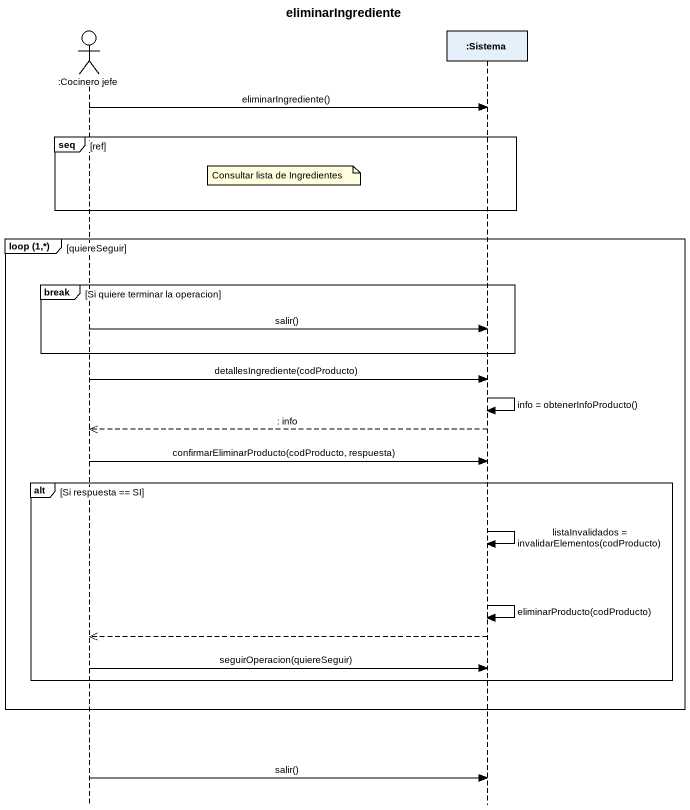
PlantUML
@startuml
title eliminarIngrediente
hide footbox
actor ":Cocinero jefe" as Cocinero_jefe
participant ":Sistema" as Sistema

Cocinero_jefe -> Sistema : eliminarIngrediente()
group seq [ref]
  note right of Cocinero_jefe : Consultar lista de Ingredientes
end
group loop (1,*) [quiereSeguir]
  break Si quiere terminar la operacion
    Cocinero_jefe -> Sistema : salir()
  end
  Cocinero_jefe -> Sistema : detallesIngrediente(codProducto)
  Sistema -> Sistema : info = obtenerInfoProducto()
  Sistema -->> Cocinero_jefe : : info
  Cocinero_jefe -> Sistema : confirmarEliminarProducto(codProducto, respuesta)
  alt Si respuesta == SI
    Sistema -> Sistema : listaInvalidados = invalidarElementos(codProducto)
    Sistema -> Sistema : eliminarProducto(codProducto)
    Sistema -->> Cocinero_jefe
    Cocinero_jefe -> Sistema : seguirOperacion(quiereSeguir)
  end
end
Cocinero_jefe -> Sistema : salir()
@enduml
